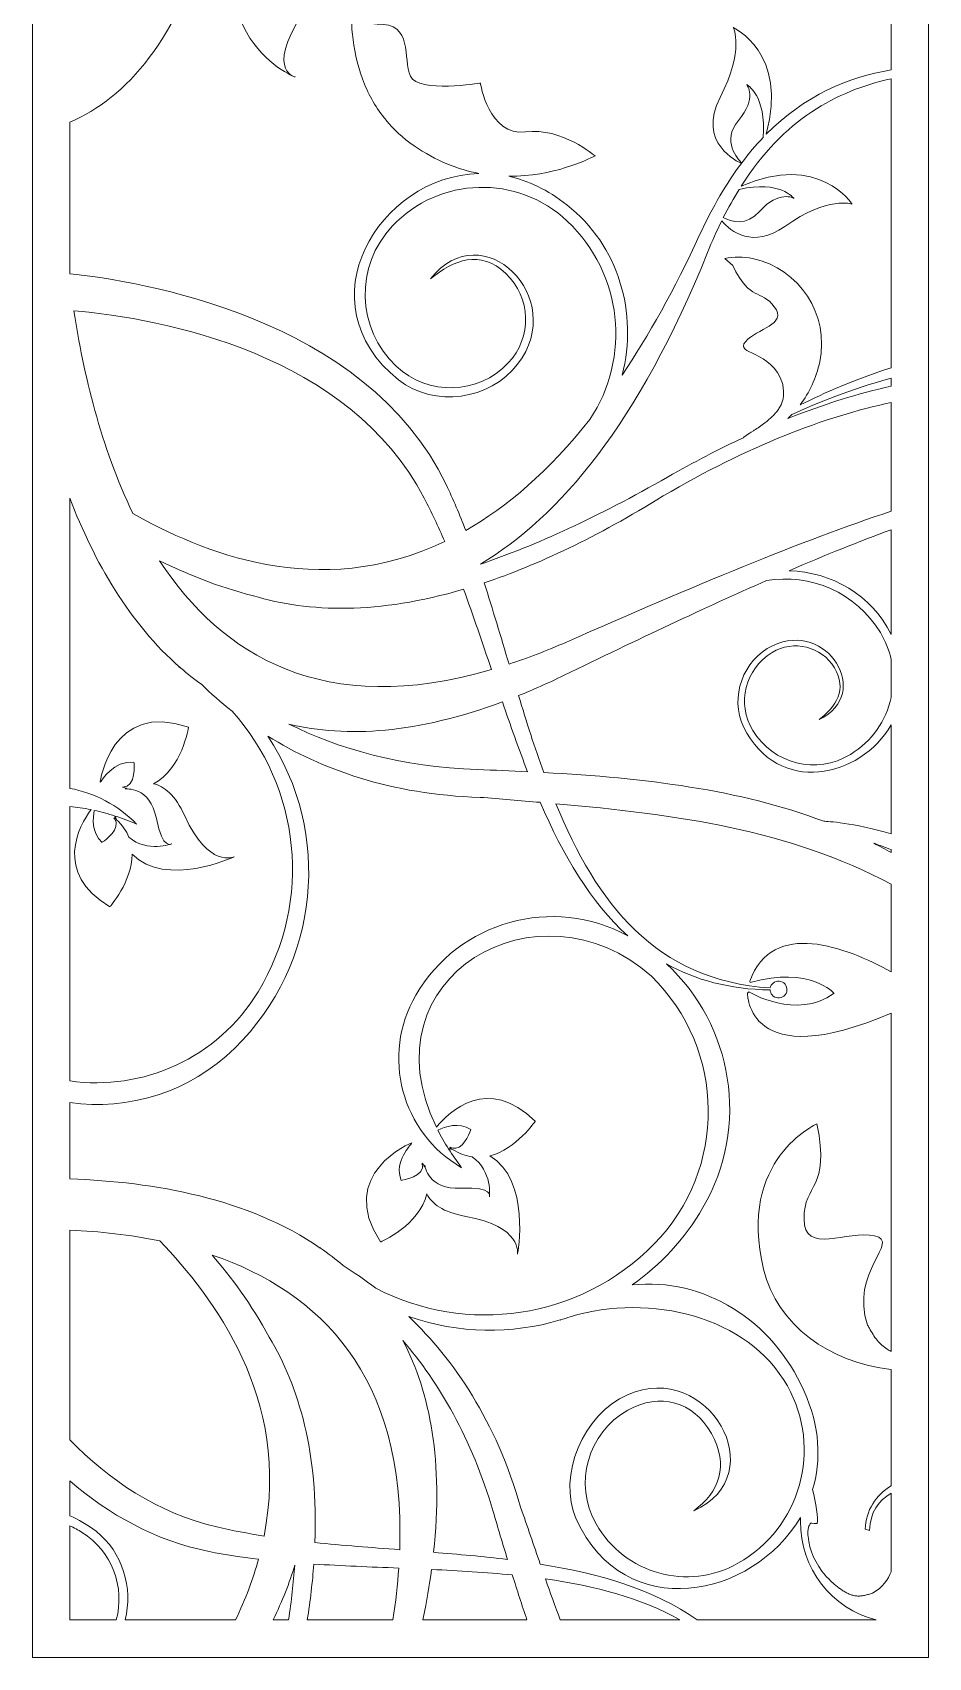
# Model space of a CAD drawing. Header units: centimetres. Extents: x -8.7 to 8.8, y -13.6 to 15.
# Drawn here: x 1.47 to 8.84, y -13.6 to -0.22 of the extents above; entities that cross this region are included whole.
import ezdxf

# ---------------------------------------------------------------- set-up
doc = ezdxf.new("R2010")
doc.units = ezdxf.units.CM
doc.header["$MEASUREMENT"] = 0
doc.layers.add('layer 1', color=7, linetype='Continuous')

msp = doc.modelspace()

# ---------------------------------------------------------------- linework, layer by layer
at = {"layer": 'layer 1', "color": 242, "lineweight": 9}
for points, knots in [([(8.84322, 10.73058), (8.84322, 10.73058), (8.84322, -13.59706), (8.84322, -13.59706), (8.84322, -13.59706), (8.84322, -13.59706), (1.46803, -13.59706), (1.46803, -13.59706), (1.46803, -13.59706), (1.46803, -13.59706), (1.46803, 10.69362), (1.46803, 10.69362), (1.46803, 10.69362), (2.3365, 14.40177), (7.64167, 15.02591), (8.84322, 10.73058)], [0, 0, 0, 0, 0.2, 0.2, 0.2, 0.2, 0.4, 0.4, 0.4, 0.4, 0.6, 0.6, 0.6, 0.6, 1, 1, 1, 1]), ([(1.77533, -2.20714), (1.77533, -2.20714), (1.77533, -0.96024), (1.77533, -0.96024), (1.77533, -0.96024), (2.24163, -0.75605), (2.66849, -0.28407), (2.92671, 0.65574), (2.92671, 0.65574), (2.92671, 0.65574), (2.92479, 0.6622), (2.92479, 0.6622), (2.92479, 0.6622), (2.6143, 0.32303), (2.40548, 0.67549), (2.40548, 0.67549), (2.40548, 0.67549), (2.50152, 0.7044), (2.54175, 0.80308), (2.55856, 0.88387), (2.55856, 0.88387), (2.87641, 0.96269), (3.15513, 1.06663), (3.40092, 1.19161), (3.40092, 1.19161), (2.6364, -0.19661), (3.62903, -0.58835), (3.62903, -0.58835), (3.62903, -0.58835), (3.62903, -0.58835), (3.34938, -0.52211), (3.76602, 0.03983), (3.76602, 0.03983), (4.11459, 0.50997), (3.66971, 1.07912), (3.51518, 1.25243), (3.51518, 1.25243), (3.8943, 1.46401), (4.19148, 1.72798), (4.43418, 2.02646), (4.43418, 2.02646), (4.47005, 1.93307), (4.50722, 1.84321), (4.54562, 1.75681), (4.54562, 1.75681), (4.3025, 1.15627), (4.1213, 0.56634), (4.09822, 0.05916), (4.09822, 0.05916), (4.08627, -0.10082), (4.09009, -0.35158), (4.18393, -0.60298), (4.18393, -0.60298), (4.22655, -0.72001), (4.28579, -0.82749), (4.36362, -0.9239), (4.36362, -0.9239), (4.36506, -0.92572), (4.36644, -0.92757), (4.36791, -0.92938), (4.36791, -0.92938), (4.37103, -0.93327), (4.37425, -0.9371), (4.37747, -0.94092), (4.37747, -0.94092), (4.4403, -1.01706), (4.51631, -1.08886), (4.60833, -1.15312), (4.60833, -1.15312), (4.7899, -1.27989), (4.97179, -1.34918), (5.14317, -1.3816), (5.14317, -1.3816), (4.31555, -1.40369), (3.69065, -2.45054), (4.48139, -3.0811), (4.48139, -3.0811), (4.77902, -3.31155), (5.23099, -3.24908), (5.46132, -2.95139), (5.46132, -2.95139), (5.88449, -2.40438), (5.16715, -1.70499), (4.74519, -2.25035), (4.74519, -2.25035), (4.93219, -2.09135), (5.15414, -2.00659), (5.36325, -2.20413), (5.36325, -2.20413), (5.57269, -2.40205), (5.58203, -2.73243), (5.38409, -2.94177), (5.38409, -2.94177), (5.13661, -3.2037), (4.72378, -3.21551), (4.46181, -2.96808), (4.46181, -2.96808), (4.13452, -2.65865), (4.1199, -2.14257), (4.42925, -1.81513), (4.42925, -1.81513), (4.81598, -1.4059), (5.46102, -1.38781), (5.87017, -1.77447), (5.87017, -1.77447), (6.32812, -2.20712), (6.39429, -2.8989), (6.05634, -3.40599), (6.05634, -3.40599), (5.71683, -3.83382), (5.37255, -4.12729), (5.03441, -4.3208), (5.03441, -4.3208), (4.98418, -4.18991), (4.93077, -4.06327), (4.87296, -3.94256), (4.87296, -3.94256), (4.21062, -2.55944), (2.32945, -2.26469), (1.77533, -2.20714)], [0, 0, 0, 0, 0.03225806, 0.03225806, 0.03225806, 0.03225806, 0.06451613, 0.06451613, 0.06451613, 0.06451613, 0.09677419, 0.09677419, 0.09677419, 0.09677419, 0.12903226, 0.12903226, 0.12903226, 0.12903226, 0.16129032, 0.16129032, 0.16129032, 0.16129032, 0.19354839, 0.19354839, 0.19354839, 0.19354839, 0.22580645, 0.22580645, 0.22580645, 0.22580645, 0.25806452, 0.25806452, 0.25806452, 0.25806452, 0.29032258, 0.29032258, 0.29032258, 0.29032258, 0.32258065, 0.32258065, 0.32258065, 0.32258065, 0.35483871, 0.35483871, 0.35483871, 0.35483871, 0.38709677, 0.38709677, 0.38709677, 0.38709677, 0.41935484, 0.41935484, 0.41935484, 0.41935484, 0.4516129, 0.4516129, 0.4516129, 0.4516129, 0.48387097, 0.48387097, 0.48387097, 0.48387097, 0.51612903, 0.51612903, 0.51612903, 0.51612903, 0.5483871, 0.5483871, 0.5483871, 0.5483871, 0.58064516, 0.58064516, 0.58064516, 0.58064516, 0.61290323, 0.61290323, 0.61290323, 0.61290323, 0.64516129, 0.64516129, 0.64516129, 0.64516129, 0.67741935, 0.67741935, 0.67741935, 0.67741935, 0.70967742, 0.70967742, 0.70967742, 0.70967742, 0.74193548, 0.74193548, 0.74193548, 0.74193548, 0.77419355, 0.77419355, 0.77419355, 0.77419355, 0.80645161, 0.80645161, 0.80645161, 0.80645161, 0.83870968, 0.83870968, 0.83870968, 0.83870968, 0.87096774, 0.87096774, 0.87096774, 0.87096774, 0.90322581, 0.90322581, 0.90322581, 0.90322581, 0.93548387, 0.93548387, 0.93548387, 0.93548387, 1, 1, 1, 1]), ([(8.53592, 0.78388), (8.53592, 0.78388), (8.53592, -0.52865), (8.53592, -0.52865), (8.53592, -0.52865), (8.17776, -0.59266), (7.82662, -0.73674), (7.50838, -1.05859), (7.50838, -1.05859), (7.69222, -0.38901), (7.2365, -0.17992), (7.2365, -0.17992), (7.2365, -0.17992), (7.2365, -0.17992), (7.33052, -0.3647), (7.12796, -0.75519), (7.12796, -0.75519), (6.93299, -1.13109), (7.27698, -1.28734), (7.30298, -1.2985), (7.30298, -1.2985), (7.18166, -1.46091), (7.06647, -1.65511), (6.95924, -1.88794), (6.95924, -1.88794), (6.75205, -2.33779), (6.53867, -2.7185), (6.32215, -3.04067), (6.32215, -3.04067), (6.45195, -2.53523), (6.29577, -1.97316), (5.86574, -1.64041), (5.86574, -1.64041), (5.70879, -1.51559), (5.54708, -1.44034), (5.38827, -1.40514), (5.38827, -1.40514), (5.7529, -1.40741), (6.03357, -1.26801), (6.09849, -1.23787), (6.09849, -1.23787), (6.09849, -1.23787), (5.82747, -1.00058), (5.52595, -1.03921), (5.52595, -1.03921), (5.22427, -1.07775), (5.15436, -0.63788), (5.15436, -0.63788), (5.15436, -0.63788), (5.15436, -0.63788), (4.64554, -0.72362), (4.57926, -0.58096), (4.57926, -0.58096), (4.5131, -0.43819), (4.60826, -0.13995), (4.30643, -0.15365), (4.30643, -0.15365), (4.22888, -0.15724), (4.18068, -0.06758), (4.15353, 0.06343), (4.15353, 0.06343), (4.19956, 0.49208), (4.36188, 0.98044), (4.57272, 1.48636), (4.57272, 1.48636), (4.57272, 1.48636), (4.57332, 1.47963), (4.57332, 1.47963), (4.57332, 1.47963), (4.59159, 1.50695), (4.61704, 1.52678), (4.64836, 1.54082), (4.64836, 1.54082), (5.81288, -0.7784), (7.90712, -0.30142), (8.53592, 0.78388)], [0, 0, 0, 0, 0.05, 0.05, 0.05, 0.05, 0.1, 0.1, 0.1, 0.1, 0.15, 0.15, 0.15, 0.15, 0.2, 0.2, 0.2, 0.2, 0.25, 0.25, 0.25, 0.25, 0.3, 0.3, 0.3, 0.3, 0.35, 0.35, 0.35, 0.35, 0.4, 0.4, 0.4, 0.4, 0.45, 0.45, 0.45, 0.45, 0.5, 0.5, 0.5, 0.5, 0.55, 0.55, 0.55, 0.55, 0.6, 0.6, 0.6, 0.6, 0.65, 0.65, 0.65, 0.65, 0.7, 0.7, 0.7, 0.7, 0.75, 0.75, 0.75, 0.75, 0.8, 0.8, 0.8, 0.8, 0.85, 0.85, 0.85, 0.85, 0.9, 0.9, 0.9, 0.9, 1, 1, 1, 1]), ([(8.53592, -0.60232), (8.53592, -0.60232), (8.53592, -2.98073), (8.53592, -2.98073), (8.53592, -2.98073), (8.23991, -3.07601), (7.98466, -3.1878), (7.78564, -3.28724), (7.78564, -3.28724), (7.86288, -3.18539), (7.91942, -3.0653), (7.94765, -2.93196), (7.94765, -2.93196), (8.02963, -2.54483), (7.78231, -2.16454), (7.3951, -2.08262), (7.3951, -2.08262), (7.31769, -2.06623), (7.24062, -2.0663), (7.16752, -2.08047), (7.16752, -2.08047), (7.16752, -2.08047), (7.23148, -2.13911), (7.23148, -2.13911), (7.23148, -2.13911), (7.37983, -2.44152), (7.46219, -2.32985), (7.57374, -2.47855), (7.57374, -2.47855), (7.68671, -2.62879), (7.42896, -2.65817), (7.3369, -2.76626), (7.3369, -2.76626), (7.24499, -2.87444), (7.55221, -2.83275), (7.64187, -3.11079), (7.64187, -3.11079), (7.64363, -3.11626), (7.64365, -3.12295), (7.64439, -3.12857), (7.64439, -3.12857), (7.64614, -3.14082), (7.64758, -3.15307), (7.64861, -3.16537), (7.64861, -3.16537), (7.64955, -3.17735), (7.65005, -3.18939), (7.64955, -3.20138), (7.64955, -3.20138), (7.64915, -3.21307), (7.64793, -3.22475), (7.6458, -3.23619), (7.6458, -3.23619), (7.64365, -3.24754), (7.64049, -3.25873), (7.63647, -3.26954), (7.63647, -3.26954), (7.63235, -3.28044), (7.62743, -3.29105), (7.62172, -3.30123), (7.62172, -3.30123), (7.61582, -3.3116), (7.6093, -3.32155), (7.60222, -3.33108), (7.60222, -3.33108), (7.59489, -3.34091), (7.58714, -3.35028), (7.57892, -3.35931), (7.57892, -3.35931), (7.57071, -3.36844), (7.5621, -3.37733), (7.5532, -3.3859), (7.5532, -3.3859), (7.54419, -3.39443), (7.53496, -3.40272), (7.52563, -3.4108), (7.52563, -3.4108), (7.51624, -3.41887), (7.50668, -3.42671), (7.49697, -3.43427), (7.49697, -3.43427), (7.46843, -3.45654), (7.43835, -3.47751), (7.40714, -3.49568), (7.40714, -3.49568), (7.40714, -3.49568), (7.40362, -3.49973), (7.40362, -3.49973), (7.40362, -3.49973), (7.34952, -3.53351), (7.32062, -3.55367), (7.32062, -3.55367), (7.32062, -3.55367), (7.32062, -3.55367), (7.31953, -3.55715), (7.31953, -3.55715), (7.31953, -3.55715), (7.11916, -3.65035), (6.91136, -3.75773), (6.69622, -3.88022), (6.69622, -3.88022), (6.12018, -4.21111), (5.60954, -4.44334), (5.15586, -4.59736), (5.15586, -4.59736), (5.80278, -4.20954), (6.45795, -3.44012), (7.02424, -2.03331), (7.02424, -2.03331), (7.06176, -1.9401), (7.10085, -1.85299), (7.14126, -1.77116), (7.14126, -1.77116), (7.21716, -1.85935), (7.39645, -2.003), (7.66066, -1.81721), (7.66066, -1.81721), (8.01887, -1.56528), (8.21385, -1.63331), (8.21385, -1.63331), (8.21385, -1.63331), (8.21385, -1.63331), (7.94393, -1.20704), (7.30045, -1.4867), (7.30045, -1.4867), (7.65309, -0.93223), (8.08579, -0.70338), (8.53592, -0.60232)], [0, 0, 0, 0, 0.03030303, 0.03030303, 0.03030303, 0.03030303, 0.06060606, 0.06060606, 0.06060606, 0.06060606, 0.09090909, 0.09090909, 0.09090909, 0.09090909, 0.12121212, 0.12121212, 0.12121212, 0.12121212, 0.15151515, 0.15151515, 0.15151515, 0.15151515, 0.18181818, 0.18181818, 0.18181818, 0.18181818, 0.21212121, 0.21212121, 0.21212121, 0.21212121, 0.24242424, 0.24242424, 0.24242424, 0.24242424, 0.27272727, 0.27272727, 0.27272727, 0.27272727, 0.3030303, 0.3030303, 0.3030303, 0.3030303, 0.33333333, 0.33333333, 0.33333333, 0.33333333, 0.36363636, 0.36363636, 0.36363636, 0.36363636, 0.39393939, 0.39393939, 0.39393939, 0.39393939, 0.42424242, 0.42424242, 0.42424242, 0.42424242, 0.45454545, 0.45454545, 0.45454545, 0.45454545, 0.48484848, 0.48484848, 0.48484848, 0.48484848, 0.51515152, 0.51515152, 0.51515152, 0.51515152, 0.54545455, 0.54545455, 0.54545455, 0.54545455, 0.57575758, 0.57575758, 0.57575758, 0.57575758, 0.60606061, 0.60606061, 0.60606061, 0.60606061, 0.63636364, 0.63636364, 0.63636364, 0.63636364, 0.66666667, 0.66666667, 0.66666667, 0.66666667, 0.6969697, 0.6969697, 0.6969697, 0.6969697, 0.72727273, 0.72727273, 0.72727273, 0.72727273, 0.75757576, 0.75757576, 0.75757576, 0.75757576, 0.78787879, 0.78787879, 0.78787879, 0.78787879, 0.81818182, 0.81818182, 0.81818182, 0.81818182, 0.84848485, 0.84848485, 0.84848485, 0.84848485, 0.87878788, 0.87878788, 0.87878788, 0.87878788, 0.90909091, 0.90909091, 0.90909091, 0.90909091, 0.93939394, 0.93939394, 0.93939394, 0.93939394, 1, 1, 1, 1]), ([(7.30575, -1.29483), (7.36309, -1.21835), (7.4218, -1.14895), (7.48173, -1.08608), (7.48173, -1.08608), (7.51281, -0.74064), (7.34743, -0.6504), (7.34743, -0.6504), (7.34743, -0.6504), (7.34743, -0.6504), (7.43612, -0.76174), (7.27804, -0.9471), (7.27804, -0.9471), (7.13613, -1.11362), (7.27584, -1.26561), (7.30575, -1.29483)], [0, 0, 0, 0, 0.2, 0.2, 0.2, 0.2, 0.4, 0.4, 0.4, 0.4, 0.6, 0.6, 0.6, 0.6, 1, 1, 1, 1]), ([(7.28381, -1.51293), (7.23921, -1.58487), (7.196, -1.66241), (7.15416, -1.74542), (7.15416, -1.74542), (7.22264, -1.7813), (7.3434, -1.81509), (7.45129, -1.69469), (7.45129, -1.69469), (7.61315, -1.51389), (7.73479, -1.58669), (7.73479, -1.58669), (7.73479, -1.58669), (7.73479, -1.58669), (7.62311, -1.43455), (7.28381, -1.51293)], [0, 0, 0, 0, 0.2, 0.2, 0.2, 0.2, 0.4, 0.4, 0.4, 0.4, 0.6, 0.6, 0.6, 0.6, 1, 1, 1, 1]), ([(1.80847, -2.51139), (1.88586, -3.02088), (2.02963, -3.63432), (2.29498, -4.18041), (2.29498, -4.18041), (2.85161, -4.49423), (3.81719, -4.90964), (4.86093, -4.41187), (4.86093, -4.41187), (4.808, -4.28801), (4.75229, -4.16815), (4.69262, -4.05401), (4.69262, -4.05401), (4.07041, -2.86363), (2.54872, -2.57908), (1.80847, -2.51139)], [0, 0, 0, 0, 0.2, 0.2, 0.2, 0.2, 0.4, 0.4, 0.4, 0.4, 0.6, 0.6, 0.6, 0.6, 1, 1, 1, 1]), ([(8.53592, -3.06644), (8.53592, -3.06644), (8.53592, -3.13308), (8.53592, -3.13308), (8.53592, -3.13308), (8.27008, -3.19153), (7.98638, -3.27888), (7.6845, -3.39946), (7.6845, -3.39946), (7.69586, -3.38882), (7.70694, -3.37786), (7.71775, -3.36662), (7.71775, -3.36662), (7.92576, -3.26908), (8.20512, -3.1562), (8.53592, -3.06644)], [0, 0, 0, 0, 0.2, 0.2, 0.2, 0.2, 0.4, 0.4, 0.4, 0.4, 0.6, 0.6, 0.6, 0.6, 1, 1, 1, 1]), ([(8.53592, -3.26827), (8.53592, -3.26827), (8.53592, -4.16212), (8.53592, -4.16212), (8.53592, -4.16212), (7.79778, -4.40666), (6.92245, -4.77196), (5.86289, -5.23873), (5.86289, -5.23873), (5.69882, -5.31102), (5.54194, -5.37057), (5.39058, -5.42052), (5.39058, -5.42052), (5.3234, -5.19536), (5.25672, -4.97019), (5.18556, -4.75144), (5.18556, -4.75144), (5.62515, -4.60451), (6.11459, -4.37337), (6.6591, -4.0365), (6.6591, -4.0365), (7.3634, -3.62405), (7.98867, -3.38165), (8.53592, -3.26827)], [0, 0, 0, 0, 0.14285714, 0.14285714, 0.14285714, 0.14285714, 0.28571429, 0.28571429, 0.28571429, 0.28571429, 0.42857143, 0.42857143, 0.42857143, 0.42857143, 0.57142857, 0.57142857, 0.57142857, 0.57142857, 0.71428571, 0.71428571, 0.71428571, 0.71428571, 1, 1, 1, 1]), ([(1.77533, -8.8516), (1.77533, -8.8516), (1.77533, -6.59212), (1.77533, -6.59212), (1.77533, -6.59212), (1.83164, -6.59728), (1.88969, -6.60577), (1.94964, -6.61814), (1.94964, -6.61814), (1.85223, -6.75148), (1.63583, -7.1342), (2.10384, -7.41856), (2.10384, -7.41856), (2.10384, -7.41856), (2.28792, -7.21172), (2.28787, -6.98537), (2.28787, -6.98537), (2.56614, -7.26658), (3.12792, -7.0068), (3.12792, -7.0068), (3.12792, -7.0068), (3.12792, -7.0068), (2.91567, -7.10257), (2.72166, -6.67014), (2.72166, -6.67014), (2.64349, -6.49598), (2.54874, -6.42614), (2.4634, -6.40478), (2.4634, -6.40478), (2.69881, -6.28619), (2.75222, -5.93937), (2.75222, -5.93937), (2.75222, -5.93937), (2.11571, -5.71862), (2.02445, -6.39126), (2.02445, -6.39126), (2.02445, -6.39126), (2.02445, -6.39126), (2.03435, -6.38288), (2.03435, -6.38288), (2.03435, -6.38288), (2.03435, -6.38288), (2.1362, -6.20761), (2.30281, -6.22864), (2.30281, -6.22864), (2.30281, -6.22864), (2.32693, -6.43924), (2.20869, -6.43209), (2.20869, -6.43209), (2.20869, -6.43209), (2.22907, -6.43946), (2.22907, -6.43946), (2.22907, -6.43946), (2.23353, -6.44008), (2.23791, -6.44054), (2.2423, -6.44103), (2.2423, -6.44103), (2.2351, -6.44527), (2.23113, -6.44805), (2.23113, -6.44805), (2.23113, -6.44805), (2.23113, -6.44805), (2.43567, -6.42347), (2.48737, -6.69079), (2.48737, -6.69079), (2.53905, -6.9582), (2.61461, -6.89892), (2.61461, -6.89892), (2.61461, -6.89892), (2.61461, -6.89892), (2.41375, -6.97791), (2.2608, -6.84363), (2.2608, -6.84363), (2.24077, -6.79454), (2.2084, -6.74638), (2.16013, -6.70103), (2.16013, -6.70103), (2.15587, -6.69142), (2.15175, -6.68144), (2.1478, -6.67102), (2.1478, -6.67102), (2.20547, -6.68968), (2.26437, -6.71119), (2.32486, -6.73658), (2.32486, -6.73658), (2.17007, -6.5788), (1.97729, -6.48088), (1.77533, -6.44304), (1.77533, -6.44304), (1.77533, -6.44304), (1.77533, -4.05533), (1.77533, -4.05533), (1.77533, -4.05533), (1.97575, -4.57578), (2.26576, -5.08644), (2.68528, -5.45013), (2.68528, -5.45013), (2.68528, -5.45013), (2.67151, -5.44256), (2.67151, -5.44256), (2.67151, -5.44256), (2.67766, -5.4463), (2.68369, -5.45018), (2.68978, -5.45398), (2.68978, -5.45398), (2.74376, -5.50055), (2.79964, -5.54491), (2.85798, -5.58632), (2.85798, -5.58632), (2.93472, -5.6605), (3.01911, -5.73486), (3.11138, -5.80741), (3.11138, -5.80741), (3.66906, -6.42961), (3.78101, -7.36663), (3.32483, -8.1176), (3.32483, -8.1176), (2.99143, -8.66648), (2.37319, -8.9359), (1.77533, -8.8516)], [0, 0, 0, 0, 0.03225806, 0.03225806, 0.03225806, 0.03225806, 0.06451613, 0.06451613, 0.06451613, 0.06451613, 0.09677419, 0.09677419, 0.09677419, 0.09677419, 0.12903226, 0.12903226, 0.12903226, 0.12903226, 0.16129032, 0.16129032, 0.16129032, 0.16129032, 0.19354839, 0.19354839, 0.19354839, 0.19354839, 0.22580645, 0.22580645, 0.22580645, 0.22580645, 0.25806452, 0.25806452, 0.25806452, 0.25806452, 0.29032258, 0.29032258, 0.29032258, 0.29032258, 0.32258065, 0.32258065, 0.32258065, 0.32258065, 0.35483871, 0.35483871, 0.35483871, 0.35483871, 0.38709677, 0.38709677, 0.38709677, 0.38709677, 0.41935484, 0.41935484, 0.41935484, 0.41935484, 0.4516129, 0.4516129, 0.4516129, 0.4516129, 0.48387097, 0.48387097, 0.48387097, 0.48387097, 0.51612903, 0.51612903, 0.51612903, 0.51612903, 0.5483871, 0.5483871, 0.5483871, 0.5483871, 0.58064516, 0.58064516, 0.58064516, 0.58064516, 0.61290323, 0.61290323, 0.61290323, 0.61290323, 0.64516129, 0.64516129, 0.64516129, 0.64516129, 0.67741935, 0.67741935, 0.67741935, 0.67741935, 0.70967742, 0.70967742, 0.70967742, 0.70967742, 0.74193548, 0.74193548, 0.74193548, 0.74193548, 0.77419355, 0.77419355, 0.77419355, 0.77419355, 0.80645161, 0.80645161, 0.80645161, 0.80645161, 0.83870968, 0.83870968, 0.83870968, 0.83870968, 0.87096774, 0.87096774, 0.87096774, 0.87096774, 0.90322581, 0.90322581, 0.90322581, 0.90322581, 0.93548387, 0.93548387, 0.93548387, 0.93548387, 1, 1, 1, 1]), ([(8.53592, -4.31407), (8.53592, -4.31407), (8.53592, -5.17527), (8.53592, -5.17527), (8.53592, -5.17527), (8.37637, -4.85024), (8.04308, -4.6618), (7.6961, -4.65169), (7.6961, -4.65169), (7.99491, -4.523), (8.27404, -4.4102), (8.53592, -4.31407)], [0, 0, 0, 0, 0.25, 0.25, 0.25, 0.25, 0.5, 0.5, 0.5, 0.5, 1, 1, 1, 1]), ([(2.51414, -4.56911), (3.02662, -5.35266), (3.8676, -5.86852), (5.24579, -5.46564), (5.24579, -5.46564), (5.17069, -5.24266), (5.09575, -5.02011), (5.0162, -4.80465), (5.0162, -4.80465), (4.31372, -5.011), (3.74466, -4.99665), (3.28623, -4.85755), (3.28623, -4.85755), (2.98842, -4.78422), (2.72524, -4.67277), (2.51414, -4.56911)], [0, 0, 0, 0, 0.2, 0.2, 0.2, 0.2, 0.4, 0.4, 0.4, 0.4, 0.6, 0.6, 0.6, 0.6, 1, 1, 1, 1]), ([(8.53592, -5.38326), (8.53592, -5.38326), (8.53592, -5.69402), (8.53592, -5.69402), (8.53592, -5.69402), (8.49481, -5.88343), (8.3789, -6.05622), (8.19991, -6.16446), (8.19991, -6.16446), (7.92349, -6.33157), (7.56403, -6.24303), (7.39684, -5.9667), (7.39684, -5.9667), (7.26318, -5.74558), (7.33409, -5.45804), (7.55522, -5.32436), (7.55522, -5.32436), (7.73195, -5.2174), (7.96207, -5.27406), (8.069, -5.45087), (8.069, -5.45087), (8.17571, -5.6274), (8.08263, -5.77008), (7.94282, -5.87702), (7.94282, -5.87702), (8.38905, -5.66406), (8.00775, -5.0552), (7.5602, -5.26876), (7.5602, -5.26876), (7.31662, -5.38502), (7.20425, -5.69229), (7.3206, -5.93585), (7.3206, -5.93585), (7.60464, -6.5092), (8.28324, -6.35948), (8.53592, -5.92022), (8.53592, -5.92022), (8.53592, -5.92022), (8.53592, -6.81714), (8.53592, -6.81714), (8.53592, -6.81714), (8.21999, -6.72414), (8.00942, -6.71498), (7.98178, -6.71417), (7.98178, -6.71417), (7.28686, -6.45181), (6.50569, -6.35767), (5.67655, -6.31254), (5.67655, -6.31254), (5.60198, -6.10764), (5.53412, -5.89482), (5.46856, -5.67973), (5.46856, -5.67973), (5.58887, -5.63106), (5.71238, -5.57644), (5.83977, -5.5145), (5.83977, -5.5145), (6.456, -5.2149), (7.00894, -4.95335), (7.50883, -4.73322), (7.50883, -4.73322), (7.86886, -4.67078), (8.24659, -4.82925), (8.44703, -5.1608), (8.44703, -5.1608), (8.48984, -5.23159), (8.51922, -5.30671), (8.53592, -5.38326)], [0, 0, 0, 0, 0.05555556, 0.05555556, 0.05555556, 0.05555556, 0.11111111, 0.11111111, 0.11111111, 0.11111111, 0.16666667, 0.16666667, 0.16666667, 0.16666667, 0.22222222, 0.22222222, 0.22222222, 0.22222222, 0.27777778, 0.27777778, 0.27777778, 0.27777778, 0.33333333, 0.33333333, 0.33333333, 0.33333333, 0.38888889, 0.38888889, 0.38888889, 0.38888889, 0.44444444, 0.44444444, 0.44444444, 0.44444444, 0.5, 0.5, 0.5, 0.5, 0.55555556, 0.55555556, 0.55555556, 0.55555556, 0.61111111, 0.61111111, 0.61111111, 0.61111111, 0.66666667, 0.66666667, 0.66666667, 0.66666667, 0.72222222, 0.72222222, 0.72222222, 0.72222222, 0.77777778, 0.77777778, 0.77777778, 0.77777778, 0.83333333, 0.83333333, 0.83333333, 0.83333333, 0.88888889, 0.88888889, 0.88888889, 0.88888889, 1, 1, 1, 1]), ([(5.54355, -6.3057), (5.40753, -6.29911), (5.2703, -6.29365), (5.132, -6.28883), (5.132, -6.28883), (4.49898, -6.26672), (3.9873, -6.1168), (3.57912, -5.91434), (3.57912, -5.91434), (4.0564, -6.02857), (4.63463, -5.99218), (5.33558, -5.73085), (5.33558, -5.73085), (5.40218, -5.92562), (5.47044, -6.1187), (5.54355, -6.3057)], [0, 0, 0, 0, 0.2, 0.2, 0.2, 0.2, 0.4, 0.4, 0.4, 0.4, 0.6, 0.6, 0.6, 0.6, 1, 1, 1, 1]), ([(1.77533, -9.65789), (1.77533, -9.65789), (1.77533, -9.03008), (1.77533, -9.03008), (1.77533, -9.03008), (2.25574, -9.09593), (2.76035, -8.94683), (3.1333, -8.58105), (3.1333, -8.58105), (3.83907, -7.88884), (3.93189, -6.80786), (3.40546, -6.01342), (3.40546, -6.01342), (3.84251, -6.28461), (4.416, -6.49533), (5.15295, -6.51691), (5.15295, -6.51691), (5.31874, -6.53071), (5.48356, -6.544), (5.64717, -6.558), (5.64717, -6.558), (5.83533, -6.99206), (6.06036, -7.37896), (6.36741, -7.65697), (6.36741, -7.65697), (5.75189, -7.32105), (4.97714, -7.5352), (4.623, -8.14541), (4.623, -8.14541), (4.33504, -8.64158), (4.50395, -9.27721), (5.00001, -9.56527), (5.00001, -9.56527), (4.96046, -9.51293), (4.92506, -9.46118), (4.89272, -9.40991), (4.89272, -9.40991), (4.9038, -9.41117), (4.9145, -9.41268), (4.92487, -9.41444), (4.92487, -9.41444), (4.98072, -9.44999), (5.03538, -9.46946), (5.08787, -9.47674), (5.08787, -9.47674), (5.25581, -9.59175), (5.22893, -9.8059), (5.22893, -9.8059), (5.22893, -9.8059), (5.22893, -9.8059), (5.26771, -9.71804), (4.9958, -9.73406), (4.9958, -9.73406), (4.72401, -9.75002), (4.69727, -9.54574), (4.69727, -9.54574), (4.69727, -9.54574), (4.69727, -9.54574), (4.69557, -9.55028), (4.69323, -9.55832), (4.69323, -9.55832), (4.69166, -9.55419), (4.69013, -9.55005), (4.68843, -9.54588), (4.68843, -9.54588), (4.68843, -9.54588), (4.67625, -9.52795), (4.67625, -9.52795), (4.67625, -9.52795), (4.71243, -9.64077), (4.50238, -9.66944), (4.50238, -9.66944), (4.50238, -9.66944), (4.44083, -9.5132), (4.5855, -9.37118), (4.5855, -9.37118), (4.5855, -9.37118), (4.5855, -9.37118), (4.59117, -9.35952), (4.59117, -9.35952), (4.59117, -9.35952), (4.59117, -9.35952), (3.96194, -9.6142), (4.33314, -10.1764), (4.33314, -10.1764), (4.33314, -10.1764), (4.65602, -10.03892), (4.71275, -9.7815), (4.71275, -9.7815), (4.75454, -9.85891), (4.84562, -9.93347), (5.03371, -9.96617), (5.03371, -9.96617), (5.50067, -10.04728), (5.46033, -10.27664), (5.46033, -10.27664), (5.46033, -10.27664), (5.46033, -10.27664), (5.57319, -9.66808), (5.23192, -9.46795), (5.23192, -9.46795), (5.45126, -9.41207), (5.6062, -9.18255), (5.6062, -9.18255), (5.6062, -9.18255), (5.215, -8.79934), (4.89764, -9.10363), (4.79251, -9.23099), (4.79251, -9.23099), (4.1886, -7.99133), (5.64378, -7.16576), (6.56285, -7.99009), (6.56285, -7.99009), (7.17742, -8.5921), (7.18752, -9.57828), (6.58533, -10.19289), (6.58533, -10.19289), (5.97032, -10.82062), (5.0345, -10.94365), (4.29371, -10.55685), (4.29371, -10.55685), (4.20339, -10.48752), (4.11332, -10.42584), (4.02508, -10.37106), (4.02508, -10.37106), (3.96535, -10.31994), (3.90314, -10.27217), (3.83868, -10.22768), (3.83868, -10.22768), (3.83868, -10.22768), (3.83181, -10.22099), (3.83181, -10.22099), (3.83181, -10.22099), (3.83181, -10.22099), (3.83708, -10.22662), (3.83708, -10.22662), (3.83708, -10.22662), (3.24497, -9.81867), (2.46867, -9.68158), (1.77533, -9.65789)], [0, 0, 0, 0, 0.02777778, 0.02777778, 0.02777778, 0.02777778, 0.05555556, 0.05555556, 0.05555556, 0.05555556, 0.08333333, 0.08333333, 0.08333333, 0.08333333, 0.11111111, 0.11111111, 0.11111111, 0.11111111, 0.13888889, 0.13888889, 0.13888889, 0.13888889, 0.16666667, 0.16666667, 0.16666667, 0.16666667, 0.19444444, 0.19444444, 0.19444444, 0.19444444, 0.22222222, 0.22222222, 0.22222222, 0.22222222, 0.25, 0.25, 0.25, 0.25, 0.27777778, 0.27777778, 0.27777778, 0.27777778, 0.30555556, 0.30555556, 0.30555556, 0.30555556, 0.33333333, 0.33333333, 0.33333333, 0.33333333, 0.36111111, 0.36111111, 0.36111111, 0.36111111, 0.38888889, 0.38888889, 0.38888889, 0.38888889, 0.41666667, 0.41666667, 0.41666667, 0.41666667, 0.44444444, 0.44444444, 0.44444444, 0.44444444, 0.47222222, 0.47222222, 0.47222222, 0.47222222, 0.5, 0.5, 0.5, 0.5, 0.52777778, 0.52777778, 0.52777778, 0.52777778, 0.55555556, 0.55555556, 0.55555556, 0.55555556, 0.58333333, 0.58333333, 0.58333333, 0.58333333, 0.61111111, 0.61111111, 0.61111111, 0.61111111, 0.63888889, 0.63888889, 0.63888889, 0.63888889, 0.66666667, 0.66666667, 0.66666667, 0.66666667, 0.69444444, 0.69444444, 0.69444444, 0.69444444, 0.72222222, 0.72222222, 0.72222222, 0.72222222, 0.75, 0.75, 0.75, 0.75, 0.77777778, 0.77777778, 0.77777778, 0.77777778, 0.80555556, 0.80555556, 0.80555556, 0.80555556, 0.83333333, 0.83333333, 0.83333333, 0.83333333, 0.86111111, 0.86111111, 0.86111111, 0.86111111, 0.88888889, 0.88888889, 0.88888889, 0.88888889, 0.91666667, 0.91666667, 0.91666667, 0.91666667, 0.94444444, 0.94444444, 0.94444444, 0.94444444, 1, 1, 1, 1]), ([(1.97683, -6.62406), (2.03204, -6.63639), (2.08878, -6.65195), (2.14693, -6.67074), (2.14693, -6.67074), (2.14813, -6.67862), (2.14944, -6.68633), (2.15083, -6.69393), (2.15083, -6.69393), (2.15083, -6.69393), (2.1371, -6.68577), (2.1371, -6.68577), (2.1371, -6.68577), (2.1459, -6.69519), (2.15165, -6.70498), (2.15489, -6.71491), (2.15489, -6.71491), (2.15588, -6.71969), (2.15683, -6.72454), (2.15788, -6.72923), (2.15788, -6.72923), (2.16541, -6.8066), (2.0402, -6.88802), (2.0402, -6.88802), (2.0402, -6.88802), (1.95314, -6.80612), (1.96359, -6.68633), (1.97683, -6.62406)], [0, 0, 0, 0, 0.125, 0.125, 0.125, 0.125, 0.25, 0.25, 0.25, 0.25, 0.375, 0.375, 0.375, 0.375, 0.5, 0.5, 0.5, 0.5, 0.625, 0.625, 0.625, 0.625, 0.75, 0.75, 0.75, 0.75, 1, 1, 1, 1]), ([(8.53592, -7.23268), (8.53592, -7.23268), (8.53592, -7.95346), (8.53592, -7.95346), (8.53592, -7.95346), (8.16363, -7.74774), (7.56193, -7.51611), (7.37205, -8.02963), (7.37205, -8.02963), (7.37205, -8.02963), (7.37584, -8.04057), (7.37584, -8.04057), (7.37584, -8.04057), (7.86943, -7.90397), (8.06561, -8.13018), (8.06561, -8.13018), (8.06561, -8.13018), (7.75836, -8.35575), (7.36325, -8.1176), (7.36325, -8.1176), (7.36325, -8.1176), (7.36325, -8.1176), (7.35288, -8.12871), (7.35288, -8.12871), (7.35288, -8.12871), (7.35288, -8.12871), (7.34909, -8.80551), (8.53592, -8.29249), (8.53592, -8.29249), (8.53592, -8.29249), (8.53592, -11.07823), (8.53592, -11.07823), (8.53592, -11.07823), (8.52455, -11.07261), (8.51351, -11.06646), (8.50281, -11.05967), (8.50281, -11.05967), (8.48718, -11.0496), (8.47237, -11.03852), (8.45864, -11.026), (8.45864, -11.026), (8.4447, -11.01349), (8.43192, -10.99979), (8.42009, -10.98518), (8.42009, -10.98518), (8.40791, -10.97026), (8.39688, -10.9543), (8.38653, -10.93806), (8.38653, -10.93806), (8.37585, -10.92148), (8.36605, -10.9043), (8.35632, -10.88708), (8.35632, -10.88708), (8.35189, -10.87913), (8.34543, -10.87049), (8.34247, -10.86182), (8.34247, -10.86182), (8.18853, -10.41956), (8.6216, -10.17605), (8.39949, -10.12652), (8.39949, -10.12652), (8.17745, -10.07707), (7.81945, -10.28858), (7.81862, -9.98731), (7.81862, -9.98731), (7.81774, -9.68607), (8.03569, -9.75405), (7.92498, -9.20494), (7.92498, -9.20494), (7.92498, -9.20494), (7.26595, -9.49257), (7.48581, -10.40133), (7.48581, -10.40133), (7.59765, -10.86322), (8.03003, -11.17054), (8.53592, -11.22547), (8.53592, -11.22547), (8.53592, -11.22547), (8.53592, -12.18495), (8.53592, -12.18495), (8.53592, -12.18495), (8.41136, -12.25577), (8.32603, -12.38831), (8.32252, -12.54198), (8.32252, -12.54198), (8.32252, -12.54198), (8.35808, -12.55092), (8.35808, -12.55092), (8.35808, -12.55092), (8.36149, -12.40346), (8.43435, -12.30169), (8.53592, -12.24536), (8.53592, -12.24536), (8.53592, -12.24536), (8.53592, -12.89061), (8.53592, -12.89061), (8.53592, -12.89061), (8.51098, -12.95265), (8.46829, -13.0193), (8.38127, -13.06659), (8.38127, -13.06659), (8.37662, -13.06909), (8.37056, -13.07026), (8.36562, -13.07189), (8.36562, -13.07189), (8.35484, -13.07554), (8.34404, -13.07892), (8.33308, -13.08196), (8.33308, -13.08196), (8.32242, -13.08482), (8.31164, -13.08733), (8.3007, -13.0889), (8.3007, -13.0889), (8.29007, -13.09052), (8.27932, -13.09142), (8.26863, -13.09142), (8.26863, -13.09142), (8.25798, -13.0914), (8.24736, -13.09045), (8.2369, -13.08865), (8.2369, -13.08865), (8.22636, -13.08678), (8.21594, -13.08415), (8.20576, -13.0807), (8.20576, -13.0807), (8.19541, -13.07715), (8.18531, -13.07294), (8.17548, -13.06816), (8.17548, -13.06816), (8.16536, -13.06319), (8.15556, -13.05777), (8.14603, -13.0519), (8.14603, -13.0519), (8.13637, -13.04603), (8.12689, -13.03976), (8.11763, -13.03317), (8.11763, -13.03317), (8.10839, -13.02649), (8.09933, -13.01953), (8.09044, -13.0125), (8.09044, -13.0125), (8.08155, -13.00536), (8.07287, -12.99806), (8.06438, -12.99058), (8.06438, -12.99058), (8.03941, -12.96858), (8.01535, -12.94496), (7.99364, -12.91983), (7.99364, -12.91983), (7.91589, -12.83025), (7.86303, -12.71664), (7.85183, -12.59816), (7.85183, -12.59816), (7.85066, -12.58594), (7.84993, -12.5736), (7.85035, -12.56141), (7.85035, -12.56141), (7.8507, -12.55047), (7.85183, -12.53936), (7.85461, -12.52873), (7.85461, -12.52873), (7.85714, -12.51949), (7.8609, -12.51073), (7.86608, -12.50253), (7.86608, -12.50253), (7.8685, -12.49875), (7.87112, -12.49505), (7.87396, -12.49152), (7.87396, -12.49152), (7.87654, -12.48835), (7.92688, -12.49785), (7.92804, -12.49385), (7.92804, -12.49385), (7.93996, -12.45463), (7.91388, -12.3229), (7.88866, -12.21477), (7.88866, -12.21477), (7.96152, -11.97465), (7.95211, -11.69641), (7.817, -11.40051), (7.817, -11.40051), (7.56108, -10.81973), (6.99153, -10.46619), (6.4043, -10.53093), (6.4043, -10.53093), (6.6353, -10.36774), (6.83575, -10.15343), (6.98706, -9.89276), (6.98706, -9.89276), (7.37565, -9.22337), (7.23206, -8.39142), (6.68645, -7.88703), (6.68645, -7.88703), (6.92506, -8.0199), (7.20513, -8.09745), (7.53957, -8.1022), (7.53957, -8.1022), (7.54034, -8.11675), (7.54564, -8.13119), (7.55573, -8.14326), (7.55573, -8.14326), (7.58042, -8.17291), (7.62429, -8.177), (7.65378, -8.15231), (7.65378, -8.15231), (7.68309, -8.12793), (7.68692, -8.08391), (7.66214, -8.05443), (7.66214, -8.05443), (7.63749, -8.0248), (7.5936, -8.02071), (7.56424, -8.04526), (7.56424, -8.04526), (7.55135, -8.05608), (7.54341, -8.07056), (7.5406, -8.08589), (7.5406, -8.08589), (6.59426, -8.02429), (6.11117, -7.3851), (5.77564, -6.56918), (5.77564, -6.56918), (6.76028, -6.65662), (7.69822, -6.78332), (8.53592, -7.23268)], [0, 0, 0, 0, 0.01754386, 0.01754386, 0.01754386, 0.01754386, 0.03508772, 0.03508772, 0.03508772, 0.03508772, 0.05263158, 0.05263158, 0.05263158, 0.05263158, 0.07017544, 0.07017544, 0.07017544, 0.07017544, 0.0877193, 0.0877193, 0.0877193, 0.0877193, 0.10526316, 0.10526316, 0.10526316, 0.10526316, 0.12280702, 0.12280702, 0.12280702, 0.12280702, 0.14035088, 0.14035088, 0.14035088, 0.14035088, 0.15789474, 0.15789474, 0.15789474, 0.15789474, 0.1754386, 0.1754386, 0.1754386, 0.1754386, 0.19298246, 0.19298246, 0.19298246, 0.19298246, 0.21052632, 0.21052632, 0.21052632, 0.21052632, 0.22807018, 0.22807018, 0.22807018, 0.22807018, 0.24561404, 0.24561404, 0.24561404, 0.24561404, 0.26315789, 0.26315789, 0.26315789, 0.26315789, 0.28070175, 0.28070175, 0.28070175, 0.28070175, 0.29824561, 0.29824561, 0.29824561, 0.29824561, 0.31578947, 0.31578947, 0.31578947, 0.31578947, 0.33333333, 0.33333333, 0.33333333, 0.33333333, 0.35087719, 0.35087719, 0.35087719, 0.35087719, 0.36842105, 0.36842105, 0.36842105, 0.36842105, 0.38596491, 0.38596491, 0.38596491, 0.38596491, 0.40350877, 0.40350877, 0.40350877, 0.40350877, 0.42105263, 0.42105263, 0.42105263, 0.42105263, 0.43859649, 0.43859649, 0.43859649, 0.43859649, 0.45614035, 0.45614035, 0.45614035, 0.45614035, 0.47368421, 0.47368421, 0.47368421, 0.47368421, 0.49122807, 0.49122807, 0.49122807, 0.49122807, 0.50877193, 0.50877193, 0.50877193, 0.50877193, 0.52631579, 0.52631579, 0.52631579, 0.52631579, 0.54385965, 0.54385965, 0.54385965, 0.54385965, 0.56140351, 0.56140351, 0.56140351, 0.56140351, 0.57894737, 0.57894737, 0.57894737, 0.57894737, 0.59649123, 0.59649123, 0.59649123, 0.59649123, 0.61403509, 0.61403509, 0.61403509, 0.61403509, 0.63157895, 0.63157895, 0.63157895, 0.63157895, 0.64912281, 0.64912281, 0.64912281, 0.64912281, 0.66666667, 0.66666667, 0.66666667, 0.66666667, 0.68421053, 0.68421053, 0.68421053, 0.68421053, 0.70175439, 0.70175439, 0.70175439, 0.70175439, 0.71929825, 0.71929825, 0.71929825, 0.71929825, 0.73684211, 0.73684211, 0.73684211, 0.73684211, 0.75438596, 0.75438596, 0.75438596, 0.75438596, 0.77192982, 0.77192982, 0.77192982, 0.77192982, 0.78947368, 0.78947368, 0.78947368, 0.78947368, 0.80701754, 0.80701754, 0.80701754, 0.80701754, 0.8245614, 0.8245614, 0.8245614, 0.8245614, 0.84210526, 0.84210526, 0.84210526, 0.84210526, 0.85964912, 0.85964912, 0.85964912, 0.85964912, 0.87719298, 0.87719298, 0.87719298, 0.87719298, 0.89473684, 0.89473684, 0.89473684, 0.89473684, 0.9122807, 0.9122807, 0.9122807, 0.9122807, 0.92982456, 0.92982456, 0.92982456, 0.92982456, 0.94736842, 0.94736842, 0.94736842, 0.94736842, 0.96491228, 0.96491228, 0.96491228, 0.96491228, 1, 1, 1, 1]), ([(8.53592, -6.94656), (8.53592, -6.94656), (8.53592, -6.97184), (8.53592, -6.97184), (8.53592, -6.97184), (8.48846, -6.94502), (8.44048, -6.91931), (8.392, -6.89463), (8.392, -6.89463), (8.43741, -6.91022), (8.48556, -6.92752), (8.53592, -6.94656)], [0, 0, 0, 0, 0.25, 0.25, 0.25, 0.25, 0.5, 0.5, 0.5, 0.5, 1, 1, 1, 1]), ([(4.80496, -9.25585), (4.83054, -9.3063), (4.85966, -9.35742), (4.89223, -9.40912), (4.89223, -9.40912), (4.90018, -9.40833), (4.90797, -9.40771), (4.91569, -9.40718), (4.91569, -9.40718), (4.91569, -9.40718), (4.90437, -9.39588), (4.90437, -9.39588), (4.90437, -9.39588), (4.91565, -9.40207), (4.92652, -9.40524), (4.93693, -9.40594), (4.93693, -9.40594), (4.94183, -9.40571), (4.94678, -9.40542), (4.9516, -9.40528), (4.9516, -9.40528), (5.02843, -9.39347), (5.0764, -9.25202), (5.0764, -9.25202), (5.0764, -9.25202), (4.97552, -9.18791), (4.86203, -9.22763), (4.80496, -9.25585)], [0, 0, 0, 0, 0.125, 0.125, 0.125, 0.125, 0.25, 0.25, 0.25, 0.25, 0.375, 0.375, 0.375, 0.375, 0.5, 0.5, 0.5, 0.5, 0.625, 0.625, 0.625, 0.625, 0.75, 0.75, 0.75, 0.75, 1, 1, 1, 1]), ([(1.77533, -11.8047), (1.77533, -11.8047), (1.77533, -10.07894), (1.77533, -10.07894), (1.77533, -10.07894), (2.02106, -10.09037), (2.27139, -10.11786), (2.51573, -10.16806), (2.51573, -10.16806), (2.9574, -10.62987), (3.59861, -11.46278), (3.37422, -12.59717), (3.37422, -12.59717), (3.24113, -12.57648), (3.11122, -12.55217), (2.98588, -12.52257), (2.98588, -12.52257), (2.49405, -12.40643), (2.09504, -12.13516), (1.77533, -11.8047)], [0, 0, 0, 0, 0.16666667, 0.16666667, 0.16666667, 0.16666667, 0.33333333, 0.33333333, 0.33333333, 0.33333333, 0.5, 0.5, 0.5, 0.5, 0.66666667, 0.66666667, 0.66666667, 0.66666667, 1, 1, 1, 1]), ([(2.94654, -10.28436), (3.09926, -10.4634), (3.27244, -10.69103), (3.41715, -10.96171), (3.41715, -10.96171), (3.66505, -11.37148), (3.81946, -11.91914), (3.79316, -12.65053), (3.79316, -12.65053), (4.02161, -12.67439), (4.25578, -12.69199), (4.49041, -12.70967), (4.49041, -12.70967), (4.54019, -11.27464), (3.83229, -10.58732), (2.94654, -10.28436)], [0, 0, 0, 0, 0.2, 0.2, 0.2, 0.2, 0.4, 0.4, 0.4, 0.4, 0.6, 0.6, 0.6, 0.6, 1, 1, 1, 1]), ([(8.41253, -13.2879), (8.41253, -13.2879), (6.9394, -13.2879), (6.9394, -13.2879), (6.9394, -13.2879), (6.58637, -13.03758), (6.1373, -12.90711), (5.64808, -12.82858), (5.64808, -12.82858), (5.59408, -12.67352), (5.54048, -12.51713), (5.48613, -12.35989), (5.48613, -12.35989), (5.28304, -11.65098), (4.93694, -11.14743), (4.56604, -10.79097), (4.56604, -10.79097), (4.97564, -10.93385), (5.41107, -10.93771), (5.81078, -10.81892), (5.81078, -10.81892), (5.81078, -10.81892), (5.81062, -10.81906), (5.81062, -10.81906), (5.81062, -10.81906), (5.81062, -10.81906), (5.81333, -10.81814), (5.81333, -10.81814), (5.81333, -10.81814), (5.84061, -10.80999), (5.86772, -10.80126), (5.89465, -10.79198), (5.89465, -10.79198), (6.55934, -10.5953), (7.35736, -10.78698), (7.68138, -11.36202), (7.68138, -11.36202), (7.97216, -11.87744), (7.79022, -12.53089), (7.27474, -12.82167), (7.27474, -12.82167), (6.86229, -13.05427), (6.33953, -12.90859), (6.10681, -12.49628), (6.10681, -12.49628), (5.92077, -12.16633), (6.03745, -11.74817), (6.36738, -11.56209), (6.36738, -11.56209), (6.63108, -11.41321), (6.90746, -11.48898), (7.05628, -11.7528), (7.05628, -11.7528), (7.20482, -12.01619), (7.12041, -12.23862), (6.91079, -12.38908), (6.91079, -12.38908), (7.5741, -12.09684), (7.03076, -11.14116), (6.36547, -11.43422), (6.36547, -11.43422), (6.00343, -11.59375), (5.78433, -12.09731), (5.944, -12.45933), (5.944, -12.45933), (6.3423, -13.32854), (7.40045, -13.10934), (7.78854, -12.44402), (7.78854, -12.44402), (7.78907, -12.45397), (7.78972, -12.46388), (7.79052, -12.4737), (7.79052, -12.4737), (7.78302, -12.8641), (8.04879, -13.19663), (8.41253, -13.2879)], [0, 0, 0, 0, 0.05, 0.05, 0.05, 0.05, 0.1, 0.1, 0.1, 0.1, 0.15, 0.15, 0.15, 0.15, 0.2, 0.2, 0.2, 0.2, 0.25, 0.25, 0.25, 0.25, 0.3, 0.3, 0.3, 0.3, 0.35, 0.35, 0.35, 0.35, 0.4, 0.4, 0.4, 0.4, 0.45, 0.45, 0.45, 0.45, 0.5, 0.5, 0.5, 0.5, 0.55, 0.55, 0.55, 0.55, 0.6, 0.6, 0.6, 0.6, 0.65, 0.65, 0.65, 0.65, 0.7, 0.7, 0.7, 0.7, 0.75, 0.75, 0.75, 0.75, 0.8, 0.8, 0.8, 0.8, 0.85, 0.85, 0.85, 0.85, 0.9, 0.9, 0.9, 0.9, 1, 1, 1, 1]), ([(4.76959, -12.73113), (4.97475, -12.74754), (5.17871, -12.76592), (5.37797, -12.79051), (5.37797, -12.79051), (5.33798, -12.66037), (5.29878, -12.52878), (5.25994, -12.39599), (5.25994, -12.39599), (5.08286, -11.79078), (4.81277, -11.3334), (4.51725, -10.98845), (4.51725, -10.98845), (4.74375, -11.42217), (4.84923, -11.99054), (4.76959, -12.73113)], [0, 0, 0, 0, 0.2, 0.2, 0.2, 0.2, 0.4, 0.4, 0.4, 0.4, 0.6, 0.6, 0.6, 0.6, 1, 1, 1, 1]), ([(3.13952, -13.2879), (3.13952, -13.2879), (2.23017, -13.2879), (2.23017, -13.2879), (2.23017, -13.2879), (2.2967, -13.02582), (2.21189, -12.73061), (1.99092, -12.55835), (1.99092, -12.55835), (1.91921, -12.50408), (1.84711, -12.46166), (1.77533, -12.42962), (1.77533, -12.42962), (1.77533, -12.42962), (1.77533, -12.14274), (1.77533, -12.14274), (1.77533, -12.14274), (2.09451, -12.41809), (2.47512, -12.63564), (2.92244, -12.72485), (2.92244, -12.72485), (3.0537, -12.75104), (3.18961, -12.77142), (3.32885, -12.78775), (3.32885, -12.78775), (3.28425, -12.94887), (3.22207, -13.11564), (3.13952, -13.2879)], [0, 0, 0, 0, 0.125, 0.125, 0.125, 0.125, 0.25, 0.25, 0.25, 0.25, 0.375, 0.375, 0.375, 0.375, 0.5, 0.5, 0.5, 0.5, 0.625, 0.625, 0.625, 0.625, 0.75, 0.75, 0.75, 0.75, 1, 1, 1, 1]), ([(2.15797, -13.2879), (2.15797, -13.2879), (1.77533, -13.2879), (1.77533, -13.2879), (1.77533, -13.2879), (1.77533, -13.2879), (1.77533, -12.51281), (1.77533, -12.51281), (1.77533, -12.51281), (1.80983, -12.52838), (1.84366, -12.5465), (1.87658, -12.56731), (1.87658, -12.56731), (2.12401, -12.72388), (2.23022, -13.01927), (2.15797, -13.2879)], [0, 0, 0, 0, 0.2, 0.2, 0.2, 0.2, 0.4, 0.4, 0.4, 0.4, 0.6, 0.6, 0.6, 0.6, 1, 1, 1, 1]), ([(3.57626, -13.2879), (3.57626, -13.2879), (3.44847, -13.2879), (3.44847, -13.2879), (3.44847, -13.2879), (3.52447, -13.13361), (3.58317, -12.98327), (3.62684, -12.8371), (3.62684, -12.8371), (3.6157, -12.98054), (3.59901, -13.13066), (3.57626, -13.2879)], [0, 0, 0, 0, 0.25, 0.25, 0.25, 0.25, 0.5, 0.5, 0.5, 0.5, 1, 1, 1, 1]), ([(4.43519, -13.2879), (4.43519, -13.2879), (3.73002, -13.2879), (3.73002, -13.2879), (3.73002, -13.2879), (3.7552, -13.12738), (3.7728, -12.97413), (3.78347, -12.8278), (3.78347, -12.8278), (4.01302, -12.8427), (4.24769, -12.85163), (4.48247, -12.86109), (4.48247, -12.86109), (4.47306, -12.9972), (4.45788, -13.13896), (4.43519, -13.2879)], [0, 0, 0, 0, 0.2, 0.2, 0.2, 0.2, 0.4, 0.4, 0.4, 0.4, 0.6, 0.6, 0.6, 0.6, 1, 1, 1, 1]), ([(5.53824, -13.2879), (5.53824, -13.2879), (4.68155, -13.2879), (4.68155, -13.2879), (4.68155, -13.2879), (4.68155, -13.2879), (4.68458, -13.27315), (4.68458, -13.27315), (4.68458, -13.27315), (4.71312, -13.13439), (4.73551, -13.00119), (4.75293, -12.87257), (4.75293, -12.87257), (4.97752, -12.88293), (5.20047, -12.89608), (5.41745, -12.91765), (5.41745, -12.91765), (5.45668, -13.04262), (5.49683, -13.1661), (5.53824, -13.2879)], [0, 0, 0, 0, 0.16666667, 0.16666667, 0.16666667, 0.16666667, 0.33333333, 0.33333333, 0.33333333, 0.33333333, 0.5, 0.5, 0.5, 0.5, 0.66666667, 0.66666667, 0.66666667, 0.66666667, 1, 1, 1, 1]), ([(6.79717, -13.2879), (6.79717, -13.2879), (5.81208, -13.2879), (5.81208, -13.2879), (5.81208, -13.2879), (5.77089, -13.17626), (5.73053, -13.06363), (5.6906, -12.95014), (5.6906, -12.95014), (6.09967, -13.00788), (6.47913, -13.10663), (6.79717, -13.2879)], [0, 0, 0, 0, 0.25, 0.25, 0.25, 0.25, 0.5, 0.5, 0.5, 0.5, 1, 1, 1, 1])]:
    msp.add_open_spline(points, degree=3, knots=knots, dxfattribs=at)

doc.saveas('drawing.dxf')
